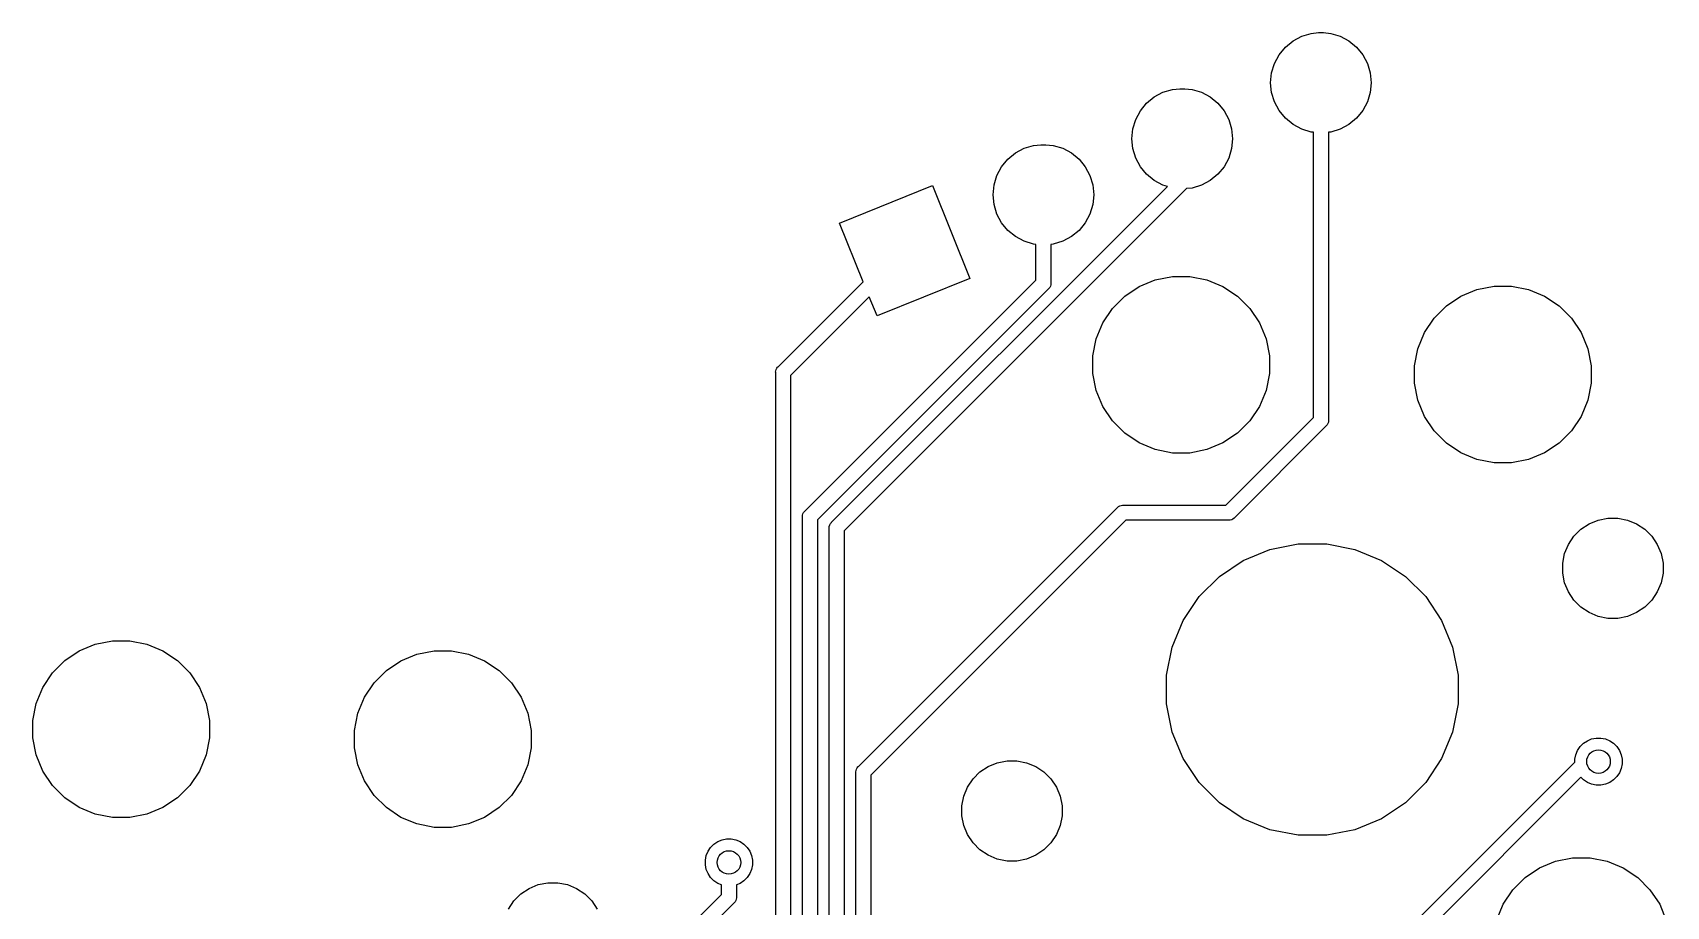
# Model space of a CAD drawing. Extents: x 0.3 to 11, y -13.3 to 4.6.
# Drawn here: x 6.253 to 7.345, y -1.74 to -1.156 of the extents above; entities that cross this region are included whole.
import ezdxf

# ---------------------------------------------------------------- set-up
doc = ezdxf.new("R2010")
doc.units = 0
doc.header["$MEASUREMENT"] = 0
doc.layers.add('BLACK', color=7, linetype='CONTINUOUS')

msp = doc.modelspace()

# ---------------------------------------------------------------- linework, layer by layer
at = {"layer": 'BLACK', "linetype": 'CONTINUOUS'}
for p, q in [((7.10107, -1.1586), (7.10738, -1.15669)), ((7.10738, -1.15669), (7.1123, -1.1562)), ((7.1123, -1.1562), (7.11558, -1.1562)), ((7.11558, -1.1562), (7.1205, -1.15669)), ((7.1205, -1.15669), (7.12681, -1.1586)), ((7.08598, -1.17098), (7.09016, -1.16589)), ((7.09016, -1.16589), (7.09526, -1.16171)), ((7.09526, -1.16171), (7.10107, -1.1586)), ((7.12681, -1.1586), (7.13262, -1.16171)), ((7.13262, -1.16171), (7.13772, -1.16589)), ((7.13772, -1.16589), (7.1419, -1.17098)), ((7.08096, -1.18311), (7.08287, -1.1768)), ((7.08287, -1.1768), (7.08598, -1.17098)), ((7.1419, -1.17098), (7.14501, -1.1768)), ((7.14501, -1.1768), (7.14692, -1.18311)), ((7.08031, -1.18967), (7.08096, -1.18311)), ((7.08096, -1.19623), (7.08031, -1.18967)), ((7.14692, -1.18311), (7.14757, -1.18967)), ((7.14757, -1.18967), (7.14692, -1.19623)), ((6.99744, -1.20335), (7.00254, -1.19917)), ((7.00254, -1.19917), (7.00835, -1.19606)), ((7.00835, -1.19606), (7.01466, -1.19415)), ((7.01466, -1.19415), (7.01958, -1.19366)), ((7.01958, -1.19366), (7.02287, -1.19366)), ((7.02287, -1.19366), (7.02778, -1.19415)), ((7.02778, -1.19415), (7.03409, -1.19606)), ((7.03409, -1.19606), (7.0399, -1.19917)), ((7.0399, -1.19917), (7.045, -1.20335)), ((7.08287, -1.20253), (7.08096, -1.19623)), ((7.14692, -1.19623), (7.14501, -1.20253)), ((6.99015, -1.21426), (6.99326, -1.20844)), ((6.99326, -1.20844), (6.99744, -1.20335)), ((7.045, -1.20335), (7.04918, -1.20844)), ((7.04918, -1.20844), (7.05229, -1.21426)), ((7.08598, -1.20835), (7.08287, -1.20253)), ((7.09016, -1.21344), (7.08598, -1.20835)), ((7.1419, -1.20835), (7.13772, -1.21344)), ((7.14501, -1.20253), (7.1419, -1.20835)), ((6.98759, -1.22713), (6.98824, -1.22057)), ((6.98824, -1.22057), (6.99015, -1.21426)), ((7.05229, -1.21426), (7.0542, -1.22057)), ((7.0542, -1.22057), (7.05485, -1.22713)), ((7.09526, -1.21763), (7.09016, -1.21344)), ((7.10107, -1.22073), (7.09526, -1.21763)), ((7.10738, -1.22265), (7.10107, -1.22073)), ((7.12681, -1.22073), (7.1205, -1.22265)), ((7.13262, -1.21763), (7.12681, -1.22073)), ((7.13772, -1.21344), (7.13262, -1.21763)), ((6.91563, -1.23352), (6.92194, -1.23161)), ((6.92194, -1.23161), (6.92686, -1.23112)), ((6.92686, -1.23112), (6.93015, -1.23112)), ((6.93015, -1.23112), (6.93506, -1.23161)), ((6.93506, -1.23161), (6.94137, -1.23352)), ((6.98824, -1.23369), (6.98759, -1.22713)), ((7.05485, -1.22713), (7.0542, -1.23369)), ((7.10894, -1.2228), (7.10738, -1.22265)), ((7.10894, -1.23724), (7.10894, -1.2228)), ((7.1205, -1.22265), (7.11894, -1.2228)), ((7.11894, -1.2228), (7.11894, -1.41534)), ((6.90054, -1.24591), (6.90473, -1.24081)), ((6.90473, -1.24081), (6.90982, -1.23663)), ((6.90982, -1.23663), (6.91563, -1.23352)), ((6.94137, -1.23352), (6.94718, -1.23663)), ((6.94718, -1.23663), (6.95228, -1.24081)), ((6.95228, -1.24081), (6.95646, -1.24591)), ((6.99015, -1.24), (6.98824, -1.23369)), ((6.99326, -1.24581), (6.99015, -1.24)), ((7.05229, -1.24), (7.04918, -1.24581)), ((7.0542, -1.23369), (7.05229, -1.24)), ((7.10894, -1.41352), (7.10894, -1.23724)), ((7.10894, -1.23724), (7.10894, -1.23724)), ((6.89552, -1.25803), (6.89744, -1.25172)), ((6.89744, -1.25172), (6.90054, -1.24591)), ((6.95646, -1.24591), (6.95957, -1.25172)), ((6.95957, -1.25172), (6.96148, -1.25803)), ((6.99744, -1.2509), (6.99326, -1.24581)), ((7.00254, -1.25509), (6.99744, -1.2509)), ((7.00835, -1.25819), (7.00254, -1.25509)), ((7.0399, -1.25509), (7.03409, -1.25819)), ((7.045, -1.2509), (7.0399, -1.25509)), ((7.04918, -1.24581), (7.045, -1.2509)), ((6.78696, -1.48353), (7.01138, -1.25911)), ((6.79222, -1.28356), (6.85428, -1.25848)), ((7.02417, -1.26046), (6.79532, -1.48931)), ((6.85428, -1.25848), (6.87935, -1.32054)), ((6.89488, -1.26459), (6.89552, -1.25803)), ((6.89552, -1.27115), (6.89488, -1.26459)), ((6.96148, -1.25803), (6.96213, -1.26459)), ((6.96213, -1.26459), (6.96148, -1.27115)), ((7.01138, -1.25911), (7.00835, -1.25819)), ((7.02778, -1.26011), (7.02417, -1.26046)), ((7.03409, -1.25819), (7.02778, -1.26011)), ((6.89744, -1.27746), (6.89552, -1.27115)), ((6.96148, -1.27115), (6.95957, -1.27746)), ((6.80804, -1.32272), (6.79222, -1.28356)), ((6.90054, -1.28327), (6.89744, -1.27746)), ((6.90473, -1.28836), (6.90054, -1.28327)), ((6.95646, -1.28327), (6.95228, -1.28836)), ((6.95957, -1.27746), (6.95646, -1.28327)), ((6.90982, -1.29255), (6.90473, -1.28836)), ((6.91563, -1.29565), (6.90982, -1.29255)), ((6.92194, -1.29757), (6.91563, -1.29565)), ((6.9235, -1.29772), (6.92194, -1.29757)), ((6.9235, -1.31216), (6.9235, -1.29772)), ((6.93506, -1.29757), (6.9335, -1.29772)), ((6.9335, -1.29772), (6.9335, -1.32353)), ((6.94137, -1.29565), (6.93506, -1.29757)), ((6.94718, -1.29255), (6.94137, -1.29565)), ((6.95228, -1.28836), (6.94718, -1.29255)), ((6.87935, -1.32054), (6.81729, -1.34561)), ((6.9235, -1.32171), (6.9235, -1.31216)), ((6.9235, -1.31216), (6.9235, -1.31216)), ((7.00324, -1.32139), (7.01465, -1.31912)), ((7.01465, -1.31912), (7.02628, -1.31912)), ((7.02628, -1.31912), (7.03769, -1.32139)), ((6.75121, -1.37955), (6.80393, -1.32683)), ((6.76909, -1.47612), (6.9235, -1.32171)), ((6.93186, -1.32749), (6.77745, -1.4819)), ((6.80393, -1.32683), (6.80804, -1.32272)), ((6.80393, -1.32683), (6.80393, -1.32683)), ((6.93206, -1.32733), (6.93186, -1.32749)), ((6.93268, -1.32657), (6.93206, -1.32733)), ((6.93314, -1.3257), (6.93268, -1.32657)), ((6.93343, -1.32476), (6.93314, -1.3257)), ((6.9335, -1.32402), (6.93343, -1.32476)), ((6.9335, -1.32353), (6.93353, -1.32378)), ((6.93353, -1.32378), (6.9335, -1.32402)), ((6.9335, -1.32402), (6.9335, -1.32402)), ((6.98282, -1.3323), (6.99249, -1.32584)), ((6.99249, -1.32584), (7.00324, -1.32139)), ((7.03769, -1.32139), (7.04844, -1.32584)), ((7.04844, -1.32584), (7.05811, -1.3323)), ((7.20746, -1.3324), (7.2182, -1.32795)), ((7.2182, -1.32795), (7.22961, -1.32568)), ((7.22961, -1.32568), (7.24124, -1.32568)), ((7.24124, -1.32568), (7.25265, -1.32795)), ((7.25265, -1.32795), (7.2634, -1.3324)), ((6.811, -1.3339), (6.75957, -1.38533)), ((6.81211, -1.33279), (6.811, -1.3339)), ((6.811, -1.3339), (6.811, -1.3339)), ((6.81729, -1.34561), (6.81211, -1.33279)), ((6.96813, -1.3502), (6.97459, -1.34053)), ((6.97459, -1.34053), (6.98282, -1.3323)), ((7.05811, -1.3323), (7.06634, -1.34053)), ((7.06634, -1.34053), (7.0728, -1.3502)), ((7.18956, -1.34709), (7.19778, -1.33887)), ((7.19778, -1.33887), (7.20746, -1.3324)), ((7.2634, -1.3324), (7.27307, -1.33887)), ((7.27307, -1.33887), (7.2813, -1.34709)), ((6.96368, -1.36095), (6.96813, -1.3502)), ((7.0728, -1.3502), (7.07725, -1.36095)), ((7.18309, -1.35676), (7.18956, -1.34709)), ((7.2813, -1.34709), (7.28776, -1.35676)), ((6.96141, -1.37236), (6.96368, -1.36095)), ((7.07725, -1.36095), (7.07952, -1.37236)), ((7.17864, -1.36751), (7.18309, -1.35676)), ((7.28776, -1.35676), (7.29221, -1.36751)), ((6.96141, -1.38399), (6.96141, -1.37236)), ((7.07952, -1.37236), (7.07952, -1.38399)), ((7.17637, -1.37892), (7.17864, -1.36751)), ((7.29221, -1.36751), (7.29448, -1.37892)), ((6.74955, -1.38326), (6.74965, -1.38228)), ((6.74957, -1.3835), (6.74955, -1.38326)), ((6.74957, -2.01446), (6.74957, -1.3835)), ((6.74965, -1.38228), (6.74993, -1.38134)), ((6.74993, -1.38134), (6.7504, -1.38047)), ((6.7504, -1.38047), (6.75087, -1.3799)), ((6.75087, -1.3799), (6.75102, -1.37971)), ((6.75102, -1.37971), (6.75121, -1.37955)), ((6.75957, -1.38533), (6.75957, -2.01263)), ((6.96368, -1.3954), (6.96141, -1.38399)), ((7.07952, -1.38399), (7.07725, -1.3954)), ((7.17637, -1.39055), (7.17637, -1.37892)), ((7.29448, -1.37892), (7.29448, -1.39055)), ((6.96813, -1.40615), (6.96368, -1.3954)), ((7.07725, -1.3954), (7.0728, -1.40615)), ((7.17864, -1.40196), (7.17637, -1.39055)), ((7.29448, -1.39055), (7.29221, -1.40196)), ((6.97459, -1.41582), (6.96813, -1.40615)), ((7.0728, -1.40615), (7.06634, -1.41582)), ((7.18309, -1.41271), (7.17864, -1.40196)), ((7.29221, -1.40196), (7.28776, -1.41271)), ((6.98282, -1.42404), (6.97459, -1.41582)), ((7.05029, -1.47217), (7.10894, -1.41352)), ((7.06634, -1.41582), (7.05811, -1.42404)), ((7.11812, -1.41838), (7.11749, -1.41914)), ((7.11858, -1.41751), (7.11812, -1.41838)), ((7.11887, -1.41657), (7.11858, -1.41751)), ((7.11894, -1.41583), (7.11887, -1.41657)), ((7.11894, -1.41534), (7.11896, -1.41559)), ((7.11896, -1.41559), (7.11894, -1.41583)), ((7.11894, -1.41583), (7.11894, -1.41583)), ((7.18956, -1.42238), (7.18309, -1.41271)), ((7.28776, -1.41271), (7.2813, -1.42238)), ((6.99249, -1.43051), (6.98282, -1.42404)), ((7.05811, -1.42404), (7.04844, -1.43051)), ((7.1173, -1.4193), (7.05607, -1.48053)), ((7.11749, -1.41914), (7.1173, -1.4193)), ((7.19778, -1.43061), (7.18956, -1.42238)), ((7.2813, -1.42238), (7.27307, -1.43061)), ((7.00324, -1.43496), (6.99249, -1.43051)), ((7.01465, -1.43723), (7.00324, -1.43496)), ((7.02628, -1.43723), (7.01465, -1.43723)), ((7.03769, -1.43496), (7.02628, -1.43723)), ((7.04844, -1.43051), (7.03769, -1.43496)), ((7.20746, -1.43707), (7.19778, -1.43061)), ((7.2182, -1.44152), (7.20746, -1.43707)), ((7.2634, -1.43707), (7.25265, -1.44152)), ((7.27307, -1.43061), (7.2634, -1.43707)), ((7.22961, -1.44379), (7.2182, -1.44152)), ((7.24124, -1.44379), (7.22961, -1.44379)), ((7.25265, -1.44152), (7.24124, -1.44379)), ((6.97779, -1.4738), (6.97794, -1.47361)), ((6.97794, -1.47361), (6.9787, -1.47299)), ((6.9787, -1.47299), (6.97957, -1.47252)), ((6.97957, -1.47252), (6.98052, -1.47224)), ((6.98052, -1.47224), (6.98125, -1.47217)), ((6.98125, -1.47217), (6.9815, -1.47214)), ((6.98125, -1.47217), (6.98125, -1.47217)), ((6.9815, -1.47214), (6.98174, -1.47217)), ((6.98174, -1.47217), (7.05029, -1.47217)), ((6.76743, -1.47983), (6.76752, -1.47885)), ((6.76745, -1.48008), (6.76743, -1.47983)), ((6.76745, -2.00706), (6.76745, -1.48008)), ((6.76752, -1.47885), (6.76781, -1.47791)), ((6.76781, -1.47791), (6.76827, -1.47704)), ((6.76827, -1.47704), (6.7684, -1.47688)), ((6.7684, -1.47688), (6.7689, -1.47628)), ((6.7689, -1.47628), (6.76909, -1.47612)), ((6.77745, -1.4819), (6.77745, -2.00523)), ((6.78568, -1.48531), (6.78615, -1.48444)), ((6.78615, -1.48444), (6.78657, -1.48393)), ((6.78657, -1.48393), (6.78677, -1.48368)), ((6.78677, -1.48368), (6.78696, -1.48353)), ((6.80484, -1.64675), (6.97779, -1.4738)), ((6.98357, -1.48217), (6.8132, -1.65253)), ((7.05212, -1.48217), (6.98357, -1.48217)), ((7.05236, -1.48219), (7.05212, -1.48217)), ((7.05261, -1.48217), (7.05236, -1.48219)), ((7.05334, -1.48209), (7.05261, -1.48217)), ((7.05428, -1.48181), (7.05334, -1.48209)), ((7.05515, -1.48134), (7.05428, -1.48181)), ((7.05591, -1.48072), (7.05515, -1.48134)), ((7.05607, -1.48053), (7.05591, -1.48072)), ((7.28763, -1.48823), (7.29312, -1.48456)), ((7.29312, -1.48456), (7.29921, -1.48204)), ((7.29921, -1.48204), (7.30569, -1.48075)), ((7.30569, -1.48075), (7.31229, -1.48075)), ((7.31229, -1.48075), (7.31876, -1.48204)), ((7.31876, -1.48204), (7.32485, -1.48456)), ((7.32485, -1.48456), (7.33034, -1.48823)), ((6.7853, -1.48724), (6.7854, -1.48626)), ((6.78532, -1.48748), (6.7853, -1.48724)), ((6.78532, -1.99965), (6.78532, -1.48748)), ((6.7854, -1.48626), (6.78568, -1.48531)), ((6.79532, -1.48931), (6.79532, -1.99783)), ((7.2793, -1.49838), (7.28296, -1.4929)), ((7.28296, -1.4929), (7.28763, -1.48823)), ((7.33034, -1.48823), (7.33501, -1.4929)), ((7.33501, -1.4929), (7.33867, -1.49838)), ((7.06206, -1.50902), (7.0798, -1.50167)), ((7.0798, -1.50167), (7.09862, -1.49793)), ((7.09862, -1.49793), (7.11781, -1.49793)), ((7.11781, -1.49793), (7.13664, -1.50167)), ((7.13664, -1.50167), (7.15437, -1.50902)), ((7.27549, -1.51095), (7.27677, -1.50448)), ((7.27677, -1.50448), (7.2793, -1.49838)), ((7.33867, -1.49838), (7.3412, -1.50448)), ((7.3412, -1.50448), (7.34249, -1.51095)), ((7.0461, -1.51968), (7.06206, -1.50902)), ((7.15437, -1.50902), (7.17033, -1.51968)), ((7.27549, -1.51755), (7.27549, -1.51095)), ((7.34249, -1.51095), (7.34249, -1.51755)), ((7.03253, -1.53325), (7.0461, -1.51968)), ((7.17033, -1.51968), (7.18391, -1.53325)), ((7.27677, -1.52402), (7.27549, -1.51755)), ((7.2793, -1.53012), (7.27677, -1.52402)), ((7.3412, -1.52402), (7.33867, -1.53012)), ((7.34249, -1.51755), (7.3412, -1.52402)), ((7.02187, -1.54921), (7.03253, -1.53325)), ((7.18391, -1.53325), (7.19457, -1.54921)), ((7.28296, -1.53561), (7.2793, -1.53012)), ((7.28763, -1.54027), (7.28296, -1.53561)), ((7.33501, -1.53561), (7.33034, -1.54027)), ((7.33867, -1.53012), (7.33501, -1.53561)), ((7.01452, -1.56694), (7.02187, -1.54921)), ((7.19457, -1.54921), (7.20191, -1.56694)), ((7.29312, -1.54394), (7.28763, -1.54027)), ((7.29921, -1.54646), (7.29312, -1.54394)), ((7.30569, -1.54775), (7.29921, -1.54646)), ((7.31229, -1.54775), (7.30569, -1.54775)), ((7.31876, -1.54646), (7.31229, -1.54775)), ((7.32485, -1.54394), (7.31876, -1.54646)), ((7.33034, -1.54027), (7.32485, -1.54394)), ((6.27451, -1.57602), (6.28418, -1.56955)), ((6.28418, -1.56955), (6.29493, -1.5651)), ((6.29493, -1.5651), (6.30634, -1.56283)), ((6.30634, -1.56283), (6.31797, -1.56283)), ((6.31797, -1.56283), (6.32938, -1.5651)), ((6.32938, -1.5651), (6.34013, -1.56955)), ((6.34013, -1.56955), (6.3498, -1.57602)), ((6.49914, -1.57612), (6.50989, -1.57167)), ((6.50989, -1.57167), (6.5213, -1.5694)), ((6.5213, -1.5694), (6.53293, -1.5694)), ((6.53293, -1.5694), (6.54434, -1.57167)), ((6.54434, -1.57167), (6.55509, -1.57612)), ((7.01078, -1.58577), (7.01452, -1.56694)), ((7.20191, -1.56694), (7.20566, -1.58577)), ((6.26628, -1.58424), (6.27451, -1.57602)), ((6.3498, -1.57602), (6.35803, -1.58424)), ((6.48125, -1.59081), (6.48947, -1.58258)), ((6.48947, -1.58258), (6.49914, -1.57612)), ((6.55509, -1.57612), (6.56476, -1.58258)), ((6.56476, -1.58258), (6.57299, -1.59081)), ((6.25982, -1.59391), (6.26628, -1.58424)), ((6.35803, -1.58424), (6.36449, -1.59391)), ((6.47478, -1.60048), (6.48125, -1.59081)), ((6.57299, -1.59081), (6.57945, -1.60048)), ((7.01078, -1.60496), (7.01078, -1.58577)), ((7.20566, -1.58577), (7.20566, -1.60496)), ((6.2531, -1.61607), (6.25537, -1.60466)), ((6.25537, -1.60466), (6.25982, -1.59391)), ((6.36449, -1.59391), (6.36894, -1.60466)), ((6.36894, -1.60466), (6.37121, -1.61607)), ((6.47033, -1.61123), (6.47478, -1.60048)), ((6.57945, -1.60048), (6.5839, -1.61123)), ((6.46806, -1.62264), (6.47033, -1.61123)), ((6.5839, -1.61123), (6.58617, -1.62264)), ((7.01452, -1.62379), (7.01078, -1.60496)), ((7.20566, -1.60496), (7.20191, -1.62379)), ((6.2531, -1.6277), (6.2531, -1.61607)), ((6.37121, -1.61607), (6.37121, -1.6277)), ((6.46806, -1.63427), (6.46806, -1.62264)), ((6.58617, -1.62264), (6.58617, -1.63427)), ((7.02187, -1.64152), (7.01452, -1.62379)), ((7.20191, -1.62379), (7.19457, -1.64152)), ((6.25537, -1.63911), (6.2531, -1.6277)), ((6.37121, -1.6277), (6.36894, -1.63911)), ((6.47033, -1.64568), (6.46806, -1.63427)), ((6.58617, -1.63427), (6.5839, -1.64568)), ((7.28427, -1.63891), (7.28545, -1.63604)), ((7.28545, -1.63604), (7.28718, -1.63347)), ((7.28718, -1.63347), (7.28937, -1.63127)), ((7.28937, -1.63127), (7.29195, -1.62955)), ((7.29195, -1.62955), (7.29482, -1.62836)), ((7.29482, -1.62836), (7.29786, -1.62776)), ((7.29786, -1.62776), (7.30096, -1.62776)), ((7.30096, -1.62776), (7.304, -1.62836)), ((7.304, -1.62836), (7.30687, -1.62955)), ((7.30687, -1.62955), (7.30945, -1.63127)), ((7.30945, -1.63127), (7.31164, -1.63347)), ((7.31164, -1.63347), (7.31337, -1.63604)), ((7.31337, -1.63604), (7.31455, -1.63891)), ((6.25982, -1.64986), (6.25537, -1.63911)), ((6.36894, -1.63911), (6.36449, -1.64986)), ((6.47478, -1.65643), (6.47033, -1.64568)), ((6.5839, -1.64568), (6.57945, -1.65643)), ((6.80356, -1.64854), (6.80402, -1.64767)), ((6.80402, -1.64767), (6.80449, -1.6471)), ((6.80449, -1.6471), (6.80465, -1.64691)), ((6.80465, -1.64691), (6.80484, -1.64675)), ((6.88609, -1.65046), (6.89158, -1.6468)), ((6.89158, -1.6468), (6.89768, -1.64427)), ((6.89768, -1.64427), (6.90415, -1.64298)), ((6.90415, -1.64298), (6.91075, -1.64298)), ((6.91075, -1.64298), (6.91722, -1.64427)), ((6.91722, -1.64427), (6.92332, -1.6468)), ((6.92332, -1.6468), (6.9288, -1.65046)), ((7.03253, -1.65748), (7.02187, -1.64152)), ((7.17577, -1.7518), (7.28366, -1.64391)), ((7.19457, -1.64152), (7.18391, -1.65748)), ((7.28366, -1.64195), (7.28427, -1.63891)), ((7.28366, -1.64391), (7.28366, -1.64195)), ((7.31455, -1.6481), (7.31337, -1.65096)), ((7.31455, -1.63891), (7.31516, -1.64195)), ((7.31516, -1.64505), (7.31455, -1.6481)), ((7.31516, -1.64195), (7.31516, -1.64505)), ((6.26628, -1.65953), (6.25982, -1.64986)), ((6.36449, -1.64986), (6.35803, -1.65953)), ((6.48125, -1.6661), (6.47478, -1.65643)), ((6.57945, -1.65643), (6.57299, -1.6661)), ((6.80317, -1.65046), (6.80327, -1.64948)), ((6.8032, -1.65071), (6.80317, -1.65046)), ((6.8032, -1.99225), (6.8032, -1.65071)), ((6.80327, -1.64948), (6.80356, -1.64854)), ((6.8132, -1.65253), (6.8132, -1.99042)), ((6.87776, -1.66061), (6.88143, -1.65513)), ((6.88143, -1.65513), (6.88609, -1.65046)), ((6.9288, -1.65046), (6.93347, -1.65513)), ((6.93347, -1.65513), (6.93714, -1.66061)), ((7.0461, -1.67105), (7.03253, -1.65748)), ((7.18391, -1.65748), (7.17033, -1.67105)), ((7.28768, -1.65404), (7.18413, -1.75758)), ((7.28937, -1.65574), (7.28768, -1.65404)), ((7.29195, -1.65746), (7.28937, -1.65574)), ((7.29482, -1.65865), (7.29195, -1.65746)), ((7.29786, -1.65925), (7.29482, -1.65865)), ((7.304, -1.65865), (7.30096, -1.65925)), ((7.30687, -1.65746), (7.304, -1.65865)), ((7.30945, -1.65574), (7.30687, -1.65746)), ((7.31164, -1.65354), (7.30945, -1.65574)), ((7.31337, -1.65096), (7.31164, -1.65354)), ((6.27451, -1.66776), (6.26628, -1.65953)), ((6.28418, -1.67422), (6.27451, -1.66776)), ((6.3498, -1.66776), (6.34013, -1.67422)), ((6.35803, -1.65953), (6.3498, -1.66776)), ((6.48947, -1.67432), (6.48125, -1.6661)), ((6.57299, -1.6661), (6.56476, -1.67432)), ((6.87395, -1.67318), (6.87524, -1.66671)), ((6.87524, -1.66671), (6.87776, -1.66061)), ((6.93714, -1.66061), (6.93966, -1.66671)), ((6.93966, -1.66671), (6.94095, -1.67318)), ((7.30096, -1.65925), (7.29786, -1.65925)), ((6.29493, -1.67867), (6.28418, -1.67422)), ((6.30634, -1.68094), (6.29493, -1.67867)), ((6.31797, -1.68094), (6.30634, -1.68094)), ((6.32938, -1.67867), (6.31797, -1.68094)), ((6.34013, -1.67422), (6.32938, -1.67867)), ((6.49914, -1.68079), (6.48947, -1.67432)), ((6.50989, -1.68524), (6.49914, -1.68079)), ((6.55509, -1.68079), (6.54434, -1.68524)), ((6.56476, -1.67432), (6.55509, -1.68079)), ((6.87395, -1.67978), (6.87395, -1.67318)), ((6.87524, -1.68625), (6.87395, -1.67978)), ((6.94095, -1.67978), (6.93966, -1.68625)), ((6.94095, -1.67318), (6.94095, -1.67978)), ((7.06206, -1.68172), (7.0461, -1.67105)), ((7.17033, -1.67105), (7.15437, -1.68172)), ((6.5213, -1.68751), (6.50989, -1.68524)), ((6.53293, -1.68751), (6.5213, -1.68751)), ((6.54434, -1.68524), (6.53293, -1.68751)), ((6.87776, -1.69235), (6.87524, -1.68625)), ((6.93966, -1.68625), (6.93714, -1.69235)), ((7.0798, -1.68906), (7.06206, -1.68172)), ((7.09862, -1.69281), (7.0798, -1.68906)), ((7.13664, -1.68906), (7.11781, -1.69281)), ((7.15437, -1.68172), (7.13664, -1.68906)), ((6.70437, -1.70349), (6.7061, -1.70092)), ((6.7061, -1.70092), (6.70829, -1.69872)), ((6.70829, -1.69872), (6.71087, -1.697)), ((6.71087, -1.697), (6.71374, -1.69581)), ((6.71374, -1.69581), (6.71678, -1.69521)), ((6.71678, -1.69521), (6.71988, -1.69521)), ((6.71988, -1.69521), (6.72292, -1.69581)), ((6.72292, -1.69581), (6.72579, -1.697)), ((6.72579, -1.697), (6.72837, -1.69872)), ((6.72837, -1.69872), (6.73056, -1.70092)), ((6.73056, -1.70092), (6.73229, -1.70349)), ((6.88143, -1.69784), (6.87776, -1.69235)), ((6.88609, -1.7025), (6.88143, -1.69784)), ((6.89158, -1.70617), (6.88609, -1.7025)), ((6.9288, -1.7025), (6.92332, -1.70617)), ((6.93347, -1.69784), (6.9288, -1.7025)), ((6.93714, -1.69235), (6.93347, -1.69784)), ((7.11781, -1.69281), (7.09862, -1.69281)), ((6.70258, -1.7094), (6.70319, -1.70636)), ((6.70258, -1.71251), (6.70258, -1.7094)), ((6.70319, -1.71555), (6.70258, -1.71251)), ((6.70319, -1.70636), (6.70437, -1.70349)), ((6.73229, -1.70349), (6.73347, -1.70636)), ((6.73347, -1.70636), (6.73408, -1.7094)), ((6.73408, -1.71251), (6.73347, -1.71555)), ((6.73408, -1.7094), (6.73408, -1.71251)), ((6.89768, -1.7087), (6.89158, -1.70617)), ((6.90415, -1.70998), (6.89768, -1.7087)), ((6.91075, -1.70998), (6.90415, -1.70998)), ((6.91722, -1.7087), (6.91075, -1.70998)), ((6.92332, -1.70617), (6.91722, -1.7087)), ((7.25996, -1.71458), (7.2707, -1.71013)), ((7.2707, -1.71013), (7.28211, -1.70786)), ((7.28211, -1.70786), (7.29375, -1.70786)), ((7.29375, -1.70786), (7.30515, -1.71013)), ((7.30515, -1.71013), (7.3159, -1.71458)), ((6.5909, -1.72575), (6.59738, -1.72447)), ((6.59738, -1.72447), (6.60397, -1.72447)), ((6.60397, -1.72447), (6.61045, -1.72575)), ((6.70437, -1.71841), (6.70319, -1.71555)), ((6.7061, -1.72099), (6.70437, -1.71841)), ((6.70829, -1.72319), (6.7061, -1.72099)), ((6.71087, -1.72491), (6.70829, -1.72319)), ((6.72837, -1.72319), (6.72579, -1.72491)), ((6.73056, -1.72099), (6.72837, -1.72319)), ((6.73229, -1.71841), (6.73056, -1.72099)), ((6.73347, -1.71555), (6.73229, -1.71841)), ((7.24206, -1.72927), (7.25028, -1.72104)), ((7.25028, -1.72104), (7.25996, -1.71458)), ((7.3159, -1.71458), (7.32557, -1.72104)), ((7.32557, -1.72104), (7.3338, -1.72927)), ((6.41908, -2.02661), (6.71333, -1.73235)), ((6.57465, -1.73661), (6.57932, -1.73194)), ((6.57932, -1.73194), (6.58481, -1.72828)), ((6.58481, -1.72828), (6.5909, -1.72575)), ((6.61045, -1.72575), (6.61654, -1.72828)), ((6.61654, -1.72828), (6.62203, -1.73194)), ((6.62203, -1.73194), (6.6267, -1.73661)), ((6.71333, -1.72593), (6.71087, -1.72491)), ((6.71333, -1.73235), (6.71333, -1.72593)), ((6.72326, -1.73541), (6.72297, -1.73635)), ((6.72333, -1.73467), (6.72326, -1.73541)), ((6.72579, -1.72491), (6.72333, -1.72593)), ((6.72333, -1.72593), (6.72333, -1.73418)), ((6.72333, -1.73418), (6.72335, -1.73443)), ((6.72335, -1.73443), (6.72333, -1.73467)), ((6.72333, -1.73467), (6.72333, -1.73467)), ((7.2356, -1.73894), (7.24206, -1.72927)), ((7.3338, -1.72927), (7.34026, -1.73894)), ((6.72169, -1.73813), (6.42744, -2.03239)), ((6.57099, -1.7421), (6.57465, -1.73661)), ((6.6267, -1.73661), (6.63036, -1.7421)), ((6.72188, -1.73798), (6.72169, -1.73813)), ((6.72251, -1.73722), (6.72188, -1.73798)), ((6.72297, -1.73635), (6.72251, -1.73722)), ((7.23114, -1.74969), (7.2356, -1.73894)), ((7.34026, -1.73894), (7.34471, -1.74969))]:
    msp.add_line(p, q, dxfattribs=at)
at = {"layer": 'BLACK'}
for centre in [(7.29941, -1.6435), (6.71833, -1.71095)]:
    msp.add_circle(centre, 0.00787, dxfattribs=at)

doc.saveas('drawing.dxf')
